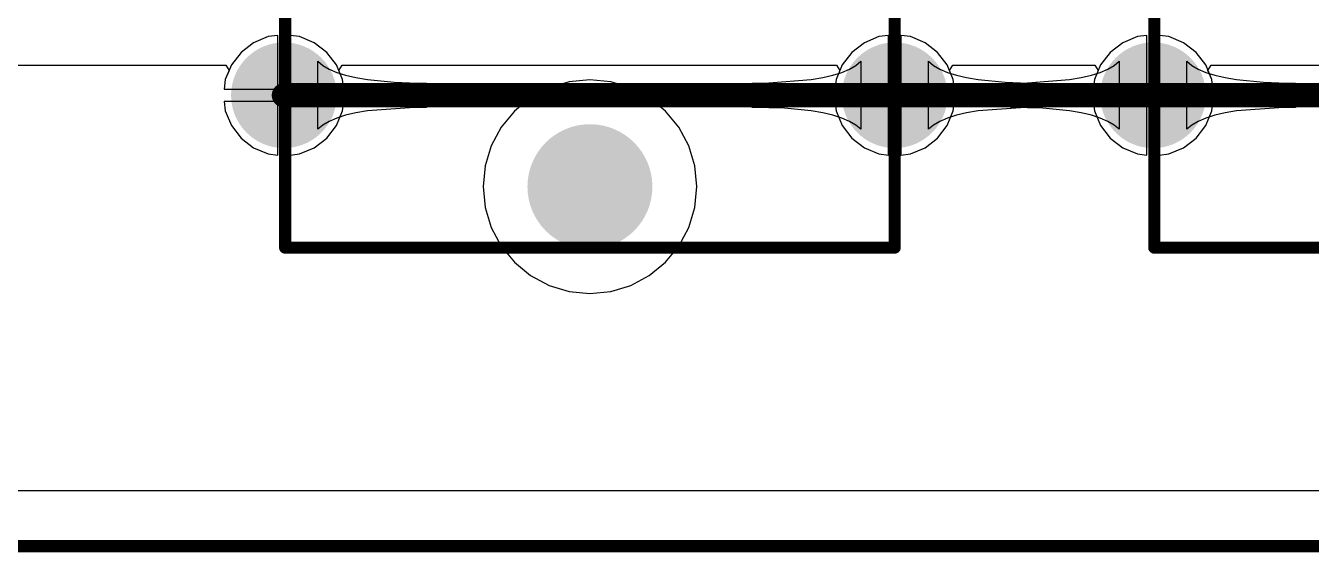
# Model space of a CAD drawing. Header units: millimetres. Extents: x 0 to 140, y 0 to 130.
# Drawn here: x 31.04 to 57.83, y -0.13 to 10.85 of the extents above; entities that cross this region are included whole.
import ezdxf

# ---------------------------------------------------------------- set-up
doc = ezdxf.new("R2010")
doc.units = ezdxf.units.MM
for name, color, linetype in [('BottomLayer', 5, 'Continuous'), ('BottomSolder', 6, 'Continuous'), ('KeepOutLayer', 6, 'Continuous'), ('MultiLayer', 9, 'Continuous'), ('PadHoleLayer', 156, 'Continuous'), ('TopLayer', 1, 'Continuous'), ('TopOverlay', 2, 'Continuous'), ('TopSolder', 216, 'Continuous')]:
    doc.layers.add(name, color=color, linetype=linetype)

# ---------------------------------------------------------------- blocks, each defined once
blk = doc.blocks.new('SW_4P_B_17')
at = {"layer": 'BottomLayer'}
h = blk.add_hatch(color=5, dxfattribs=at)
edge = h.paths.add_edge_path()
edge.add_arc((-0.0254, 4.445), 1.2, 0, 360)
h = blk.add_hatch(color=5, dxfattribs=at)
edge = h.paths.add_edge_path()
edge.add_arc((-6.3754, 2.54), 1, 0, 360)
h = blk.add_hatch(color=5, dxfattribs=at)
edge = h.paths.add_edge_path()
edge.add_arc((6.35, 2.54), 1, 0, 360)
h = blk.add_hatch(color=5, dxfattribs=at)
edge = h.paths.add_edge_path()
edge.add_arc((-6.3754, -2.54), 1, 0, 360)
h = blk.add_hatch(color=5, dxfattribs=at)
edge = h.paths.add_edge_path()
edge.add_arc((6.3246, -2.54), 1, 0, 360)
h = blk.add_hatch(color=5, dxfattribs=at)
edge = h.paths.add_edge_path()
edge.add_arc((-0.0254, -4.445), 1.2, 0, 360)
at = {"layer": 'BottomSolder'}
h = blk.add_hatch(color=6, dxfattribs=at)
edge = h.paths.add_edge_path()
edge.add_arc((-0.0254, 4.445), 1.3016, 0, 360)
h = blk.add_hatch(color=6, dxfattribs=at)
edge = h.paths.add_edge_path()
edge.add_arc((-6.3754, 2.54), 1.1016, 0, 360)
h = blk.add_hatch(color=6, dxfattribs=at)
edge = h.paths.add_edge_path()
edge.add_arc((6.35, 2.54), 1.1016, 0, 360)
h = blk.add_hatch(color=6, dxfattribs=at)
edge = h.paths.add_edge_path()
edge.add_arc((-6.3754, -2.54), 1.1016, 0, 360)
h = blk.add_hatch(color=6, dxfattribs=at)
edge = h.paths.add_edge_path()
edge.add_arc((6.3246, -2.54), 1.1016, 0, 360)
h = blk.add_hatch(color=6, dxfattribs=at)
edge = h.paths.add_edge_path()
edge.add_arc((-0.0254, -4.445), 1.3016, 0, 360)
at = {"layer": 'MultiLayer'}
h = blk.add_hatch(color=9, dxfattribs=at)
edge = h.paths.add_edge_path()
edge.add_arc((-0.0254, 4.445), 1.2, 0, 360)
h = blk.add_hatch(color=9, dxfattribs=at)
edge = h.paths.add_edge_path()
edge.add_arc((-6.3754, 2.54), 1, 0, 360)
h = blk.add_hatch(color=9, dxfattribs=at)
edge = h.paths.add_edge_path()
edge.add_arc((6.35, 2.54), 1, 0, 360)
h = blk.add_hatch(color=9, dxfattribs=at)
edge = h.paths.add_edge_path()
edge.add_arc((-6.3754, -2.54), 1, 0, 360)
h = blk.add_hatch(color=9, dxfattribs=at)
edge = h.paths.add_edge_path()
edge.add_arc((6.3246, -2.54), 1, 0, 360)
h = blk.add_hatch(color=9, dxfattribs=at)
edge = h.paths.add_edge_path()
edge.add_arc((-0.0254, -4.445), 1.2, 0, 360)
at = {"layer": 'PadHoleLayer'}
h = blk.add_hatch(color=156, dxfattribs=at)
edge = h.paths.add_edge_path()
edge.add_arc((-0.0254, 4.445), 1, 0, 360)
h = blk.add_hatch(color=156, dxfattribs=at)
edge = h.paths.add_edge_path()
edge.add_arc((-6.3754, 2.54), 0.6, 0, 360)
h = blk.add_hatch(color=156, dxfattribs=at)
edge = h.paths.add_edge_path()
edge.add_arc((6.35, 2.54), 0.6, 0, 360)
h = blk.add_hatch(color=156, dxfattribs=at)
edge = h.paths.add_edge_path()
edge.add_arc((-6.3754, -2.54), 0.6, 0, 360)
h = blk.add_hatch(color=156, dxfattribs=at)
edge = h.paths.add_edge_path()
edge.add_arc((6.3246, -2.54), 0.6, 0, 360)
h = blk.add_hatch(color=156, dxfattribs=at)
edge = h.paths.add_edge_path()
edge.add_arc((-0.0254, -4.445), 1, 0, 360)
at = {"layer": 'TopLayer'}
h = blk.add_hatch(color=1, dxfattribs=at)
edge = h.paths.add_edge_path()
edge.add_arc((-0.0254, 4.445), 1.2, 0, 360)
h = blk.add_hatch(color=1, dxfattribs=at)
edge = h.paths.add_edge_path()
edge.add_arc((-6.3754, 2.54), 1, 0, 360)
h = blk.add_hatch(color=1, dxfattribs=at)
edge = h.paths.add_edge_path()
edge.add_arc((6.35, 2.54), 1, 0, 360)
h = blk.add_hatch(color=1, dxfattribs=at)
edge = h.paths.add_edge_path()
edge.add_arc((-6.3754, -2.54), 1, 0, 360)
h = blk.add_hatch(color=1, dxfattribs=at)
edge = h.paths.add_edge_path()
edge.add_arc((6.3246, -2.54), 1, 0, 360)
h = blk.add_hatch(color=1, dxfattribs=at)
edge = h.paths.add_edge_path()
edge.add_arc((-0.0254, -4.445), 1.2, 0, 360)
at = {"layer": 'TopSolder'}
h = blk.add_hatch(color=216, dxfattribs=at)
edge = h.paths.add_edge_path()
edge.add_arc((-0.0254, 4.445), 1.3016, 0, 360)
h = blk.add_hatch(color=216, dxfattribs=at)
edge = h.paths.add_edge_path()
edge.add_arc((-6.3754, 2.54), 1.1016, 0, 360)
h = blk.add_hatch(color=216, dxfattribs=at)
edge = h.paths.add_edge_path()
edge.add_arc((6.35, 2.54), 1.1016, 0, 360)
h = blk.add_hatch(color=216, dxfattribs=at)
edge = h.paths.add_edge_path()
edge.add_arc((-6.3754, -2.54), 1.1016, 0, 360)
h = blk.add_hatch(color=216, dxfattribs=at)
edge = h.paths.add_edge_path()
edge.add_arc((6.3246, -2.54), 1.1016, 0, 360)
h = blk.add_hatch(color=216, dxfattribs=at)
edge = h.paths.add_edge_path()
edge.add_arc((-0.0254, -4.445), 1.3016, 0, 360)
at = {"layer": 'TopOverlay', "const_width": 0.254}
for points in [[(6.3246, 5.715), (-6.3754, 5.715)], [(-6.3754, 5.715), (-6.3754, -5.715)], [(6.3246, 5.715), (6.3246, -5.715)], [(6.3246, -5.715), (-6.3754, -5.715)]]:
    blk.add_lwpolyline(points, dxfattribs=at)
at = {"layer": 'TopOverlay', "const_width": 0.127}
for points in [[(-6.4389, 5.715, 1), (-6.3119, 5.715, 1)], [(-6.4389, 5.715, 1), (-6.3119, 5.715, 1)], [(6.2611, 5.715, 1), (6.3881, 5.715, 1)], [(6.2611, 5.715, 1), (6.3881, 5.715, 1)], [(-6.4389, -5.715, 1), (-6.3119, -5.715, 1)], [(-6.4389, -5.715, 1), (-6.3119, -5.715, 1)], [(6.2611, -5.715, 1), (6.3881, -5.715, 1)], [(6.2611, -5.715, 1), (6.3881, -5.715, 1)]]:
    blk.add_lwpolyline(points, format="xyb", close=True, dxfattribs=at)
blk = doc.blocks.new('SW_4P_B_20')
at = {"layer": 'BottomLayer'}
h = blk.add_hatch(color=5, dxfattribs=at)
edge = h.paths.add_edge_path()
edge.add_arc((-0.0254, 4.445), 1.2, 0, 360)
h = blk.add_hatch(color=5, dxfattribs=at)
edge = h.paths.add_edge_path()
edge.add_arc((-6.3754, 2.54), 1, 0, 360)
h = blk.add_hatch(color=5, dxfattribs=at)
edge = h.paths.add_edge_path()
edge.add_arc((6.35, 2.54), 1, 0, 360)
h = blk.add_hatch(color=5, dxfattribs=at)
edge = h.paths.add_edge_path()
edge.add_arc((-6.3754, -2.54), 1, 0, 360)
h = blk.add_hatch(color=5, dxfattribs=at)
edge = h.paths.add_edge_path()
edge.add_arc((6.3246, -2.54), 1, 0, 360)
h = blk.add_hatch(color=5, dxfattribs=at)
edge = h.paths.add_edge_path()
edge.add_arc((-0.0254, -4.445), 1.2, 0, 360)
at = {"layer": 'BottomSolder'}
h = blk.add_hatch(color=6, dxfattribs=at)
edge = h.paths.add_edge_path()
edge.add_arc((-0.0254, 4.445), 1.3016, 0, 360)
h = blk.add_hatch(color=6, dxfattribs=at)
edge = h.paths.add_edge_path()
edge.add_arc((-6.3754, 2.54), 1.1016, 0, 360)
h = blk.add_hatch(color=6, dxfattribs=at)
edge = h.paths.add_edge_path()
edge.add_arc((6.35, 2.54), 1.1016, 0, 360)
h = blk.add_hatch(color=6, dxfattribs=at)
edge = h.paths.add_edge_path()
edge.add_arc((-6.3754, -2.54), 1.1016, 0, 360)
h = blk.add_hatch(color=6, dxfattribs=at)
edge = h.paths.add_edge_path()
edge.add_arc((6.3246, -2.54), 1.1016, 0, 360)
h = blk.add_hatch(color=6, dxfattribs=at)
edge = h.paths.add_edge_path()
edge.add_arc((-0.0254, -4.445), 1.3016, 0, 360)
at = {"layer": 'MultiLayer'}
h = blk.add_hatch(color=9, dxfattribs=at)
edge = h.paths.add_edge_path()
edge.add_arc((-0.0254, 4.445), 1.2, 0, 360)
h = blk.add_hatch(color=9, dxfattribs=at)
edge = h.paths.add_edge_path()
edge.add_arc((-6.3754, 2.54), 1, 0, 360)
h = blk.add_hatch(color=9, dxfattribs=at)
edge = h.paths.add_edge_path()
edge.add_arc((6.35, 2.54), 1, 0, 360)
h = blk.add_hatch(color=9, dxfattribs=at)
edge = h.paths.add_edge_path()
edge.add_arc((-6.3754, -2.54), 1, 0, 360)
h = blk.add_hatch(color=9, dxfattribs=at)
edge = h.paths.add_edge_path()
edge.add_arc((6.3246, -2.54), 1, 0, 360)
h = blk.add_hatch(color=9, dxfattribs=at)
edge = h.paths.add_edge_path()
edge.add_arc((-0.0254, -4.445), 1.2, 0, 360)
at = {"layer": 'PadHoleLayer'}
h = blk.add_hatch(color=156, dxfattribs=at)
edge = h.paths.add_edge_path()
edge.add_arc((-0.0254, 4.445), 1, 0, 360)
h = blk.add_hatch(color=156, dxfattribs=at)
edge = h.paths.add_edge_path()
edge.add_arc((-6.3754, 2.54), 0.6, 0, 360)
h = blk.add_hatch(color=156, dxfattribs=at)
edge = h.paths.add_edge_path()
edge.add_arc((6.35, 2.54), 0.6, 0, 360)
h = blk.add_hatch(color=156, dxfattribs=at)
edge = h.paths.add_edge_path()
edge.add_arc((-6.3754, -2.54), 0.6, 0, 360)
h = blk.add_hatch(color=156, dxfattribs=at)
edge = h.paths.add_edge_path()
edge.add_arc((6.3246, -2.54), 0.6, 0, 360)
h = blk.add_hatch(color=156, dxfattribs=at)
edge = h.paths.add_edge_path()
edge.add_arc((-0.0254, -4.445), 1, 0, 360)
at = {"layer": 'TopLayer'}
h = blk.add_hatch(color=1, dxfattribs=at)
edge = h.paths.add_edge_path()
edge.add_arc((-0.0254, 4.445), 1.2, 0, 360)
h = blk.add_hatch(color=1, dxfattribs=at)
edge = h.paths.add_edge_path()
edge.add_arc((-6.3754, 2.54), 1, 0, 360)
h = blk.add_hatch(color=1, dxfattribs=at)
edge = h.paths.add_edge_path()
edge.add_arc((6.35, 2.54), 1, 0, 360)
h = blk.add_hatch(color=1, dxfattribs=at)
edge = h.paths.add_edge_path()
edge.add_arc((-6.3754, -2.54), 1, 0, 360)
h = blk.add_hatch(color=1, dxfattribs=at)
edge = h.paths.add_edge_path()
edge.add_arc((6.3246, -2.54), 1, 0, 360)
h = blk.add_hatch(color=1, dxfattribs=at)
edge = h.paths.add_edge_path()
edge.add_arc((-0.0254, -4.445), 1.2, 0, 360)
at = {"layer": 'TopSolder'}
h = blk.add_hatch(color=216, dxfattribs=at)
edge = h.paths.add_edge_path()
edge.add_arc((-0.0254, 4.445), 1.3016, 0, 360)
h = blk.add_hatch(color=216, dxfattribs=at)
edge = h.paths.add_edge_path()
edge.add_arc((-6.3754, 2.54), 1.1016, 0, 360)
h = blk.add_hatch(color=216, dxfattribs=at)
edge = h.paths.add_edge_path()
edge.add_arc((6.35, 2.54), 1.1016, 0, 360)
h = blk.add_hatch(color=216, dxfattribs=at)
edge = h.paths.add_edge_path()
edge.add_arc((-6.3754, -2.54), 1.1016, 0, 360)
h = blk.add_hatch(color=216, dxfattribs=at)
edge = h.paths.add_edge_path()
edge.add_arc((6.3246, -2.54), 1.1016, 0, 360)
h = blk.add_hatch(color=216, dxfattribs=at)
edge = h.paths.add_edge_path()
edge.add_arc((-0.0254, -4.445), 1.3016, 0, 360)
at = {"layer": 'TopOverlay', "const_width": 0.254}
for points in [[(6.3246, 5.715), (-6.3754, 5.715)], [(-6.3754, 5.715), (-6.3754, -5.715)], [(6.3246, 5.715), (6.3246, -5.715)], [(6.3246, -5.715), (-6.3754, -5.715)]]:
    blk.add_lwpolyline(points, dxfattribs=at)
at = {"layer": 'TopOverlay', "const_width": 0.127}
for points in [[(-6.4389, 5.715, 1), (-6.3119, 5.715, 1)], [(-6.4389, 5.715, 1), (-6.3119, 5.715, 1)], [(6.2611, 5.715, 1), (6.3881, 5.715, 1)], [(6.2611, 5.715, 1), (6.3881, 5.715, 1)], [(-6.4389, -5.715, 1), (-6.3119, -5.715, 1)], [(-6.4389, -5.715, 1), (-6.3119, -5.715, 1)], [(6.2611, -5.715, 1), (6.3881, -5.715, 1)], [(6.2611, -5.715, 1), (6.3881, -5.715, 1)]]:
    blk.add_lwpolyline(points, format="xyb", close=True, dxfattribs=at)

msp = doc.modelspace()

# ---------------------------------------------------------------- linework, layer by layer
at = {"layer": 'BottomLayer'}
for p, q in [((35.791, 10.493), (35.529, 10.292)), ((36.096, 10.62), (35.791, 10.493)), ((36.296, 10.646), (36.096, 10.62)), ((36.296, 9.525), (36.296, 10.646)), ((36.75, 10.62), (36.55, 10.646)), ((36.55, 10.646), (36.55, 9.525)), ((37.055, 10.493), (36.75, 10.62)), ((37.317, 10.292), (37.055, 10.493)), ((48.516, 10.493), (48.254, 10.292)), ((48.821, 10.62), (48.516, 10.493)), ((49.021, 10.646), (48.821, 10.62)), ((49.021, 9.525), (49.021, 10.646)), ((49.476, 10.62), (49.275, 10.646)), ((49.275, 10.646), (49.275, 9.525)), ((49.781, 10.493), (49.476, 10.62)), ((50.043, 10.292), (49.781, 10.493)), ((53.9, 10.493), (53.638, 10.292)), ((54.205, 10.62), (53.9, 10.493)), ((54.405, 10.646), (54.205, 10.62)), ((54.405, 9.525), (54.405, 10.646)), ((54.86, 10.62), (54.659, 10.646)), ((54.659, 10.646), (54.659, 9.525)), ((55.165, 10.493), (54.86, 10.62)), ((55.427, 10.292), (55.165, 10.493)), ((35.529, 10.292), (35.328, 10.03)), ((37.518, 10.03), (37.317, 10.292)), ((48.254, 10.292), (48.053, 10.03)), ((50.244, 10.03), (50.043, 10.292)), ((53.638, 10.292), (53.437, 10.03)), ((55.628, 10.03), (55.427, 10.292)), ((35.328, 10.03), (35.201, 9.725)), ((37.13, 8.69), (37.13, 10.106)), ((37.13, 10.106), (37.234, 10.019)), ((37.234, 10.019), (37.365, 9.942)), ((37.365, 9.942), (37.524, 9.874)), ((37.645, 9.725), (37.518, 10.03)), ((48.053, 10.03), (47.927, 9.725)), ((48.048, 9.874), (48.206, 9.942)), ((48.206, 9.942), (48.337, 10.019)), ((48.337, 10.019), (48.442, 10.106)), ((48.442, 10.106), (48.442, 8.69)), ((49.855, 8.69), (49.855, 10.106)), ((49.855, 10.106), (49.959, 10.019)), ((49.959, 10.019), (50.091, 9.942)), ((50.091, 9.942), (50.249, 9.874)), ((50.37, 9.725), (50.244, 10.03)), ((53.437, 10.03), (53.311, 9.725)), ((53.431, 9.874), (53.59, 9.942)), ((53.59, 9.942), (53.721, 10.019)), ((53.721, 10.019), (53.826, 10.106)), ((53.826, 10.106), (53.826, 8.69)), ((55.239, 8.69), (55.239, 10.106)), ((55.239, 10.106), (55.343, 10.019)), ((55.343, 10.019), (55.475, 9.942)), ((55.475, 9.942), (55.633, 9.874)), ((55.754, 9.725), (55.628, 10.03)), ((35.201, 9.725), (35.175, 9.525)), ((37.524, 9.874), (37.709, 9.815)), ((37.671, 9.525), (37.645, 9.725)), ((37.709, 9.815), (37.922, 9.765)), ((37.922, 9.765), (38.161, 9.725)), ((38.161, 9.725), (38.722, 9.67)), ((38.722, 9.67), (39.042, 9.657)), ((39.042, 9.657), (39.39, 9.652)), ((39.39, 9.652), (39.39, 9.144)), ((42.364, 9.677), (41.946, 9.55)), ((42.798, 9.72), (42.364, 9.677)), ((43.233, 9.677), (42.798, 9.72)), ((43.651, 9.55), (43.233, 9.677)), ((46.181, 9.652), (46.529, 9.657)), ((46.181, 9.144), (46.181, 9.652)), ((46.529, 9.657), (47.41, 9.725)), ((47.41, 9.725), (47.65, 9.765)), ((47.65, 9.765), (47.862, 9.815)), ((47.862, 9.815), (48.048, 9.874)), ((47.927, 9.725), (47.9, 9.525)), ((50.249, 9.874), (50.435, 9.815)), ((50.397, 9.525), (50.37, 9.725)), ((50.435, 9.815), (50.647, 9.765)), ((50.647, 9.765), (50.887, 9.725)), ((50.887, 9.725), (51.447, 9.67)), ((51.447, 9.67), (51.768, 9.657)), ((51.565, 9.652), (51.913, 9.657)), ((51.565, 9.144), (51.565, 9.652)), ((51.768, 9.657), (52.116, 9.652)), ((51.913, 9.657), (52.794, 9.725)), ((52.116, 9.652), (52.116, 9.144)), ((52.794, 9.725), (53.033, 9.765)), ((53.033, 9.765), (53.246, 9.815)), ((53.246, 9.815), (53.431, 9.874)), ((53.311, 9.725), (53.284, 9.525)), ((55.633, 9.874), (55.819, 9.815)), ((55.78, 9.525), (55.754, 9.725)), ((55.819, 9.815), (56.031, 9.765)), ((56.031, 9.765), (56.271, 9.725)), ((56.271, 9.725), (56.831, 9.67)), ((56.831, 9.67), (57.152, 9.657)), ((57.152, 9.657), (57.5, 9.652)), ((57.5, 9.652), (57.5, 9.144)), ((35.175, 9.525), (36.296, 9.525)), ((36.55, 9.525), (37.671, 9.525)), ((41.946, 9.55), (41.561, 9.344)), ((44.035, 9.344), (43.651, 9.55)), ((47.9, 9.525), (49.021, 9.525)), ((49.275, 9.525), (50.397, 9.525)), ((53.284, 9.525), (54.405, 9.525)), ((54.659, 9.525), (55.78, 9.525)), ((36.296, 9.271), (35.175, 9.271)), ((35.175, 9.271), (35.201, 9.071)), ((36.296, 8.15), (36.296, 9.271)), ((37.671, 9.271), (36.55, 9.271)), ((36.55, 9.271), (36.55, 8.15)), ((37.645, 9.071), (37.671, 9.271)), ((39.042, 9.139), (38.161, 9.071)), ((39.39, 9.144), (39.042, 9.139)), ((41.561, 9.344), (41.224, 9.068)), ((44.373, 9.068), (44.035, 9.344)), ((46.529, 9.139), (46.181, 9.144)), ((46.85, 9.126), (46.529, 9.139)), ((47.41, 9.071), (46.85, 9.126)), ((49.021, 9.271), (47.9, 9.271)), ((47.9, 9.271), (47.927, 9.071)), ((49.021, 8.15), (49.021, 9.271)), ((50.397, 9.271), (49.275, 9.271)), ((49.275, 9.271), (49.275, 8.15)), ((50.37, 9.071), (50.397, 9.271)), ((51.768, 9.139), (50.887, 9.071)), ((51.913, 9.139), (51.565, 9.144)), ((52.116, 9.144), (51.768, 9.139)), ((52.234, 9.126), (51.913, 9.139)), ((52.794, 9.071), (52.234, 9.126)), ((54.405, 9.271), (53.284, 9.271)), ((53.284, 9.271), (53.311, 9.071)), ((54.405, 8.15), (54.405, 9.271)), ((55.78, 9.271), (54.659, 9.271)), ((54.659, 9.271), (54.659, 8.15)), ((55.754, 9.071), (55.78, 9.271)), ((57.152, 9.139), (56.271, 9.071)), ((57.5, 9.144), (57.152, 9.139)), ((35.201, 9.071), (35.328, 8.766)), ((37.365, 8.854), (37.234, 8.777)), ((37.524, 8.922), (37.365, 8.854)), ((37.518, 8.766), (37.645, 9.071)), ((37.709, 8.981), (37.524, 8.922)), ((37.922, 9.031), (37.709, 8.981)), ((38.161, 9.071), (37.922, 9.031)), ((41.224, 9.068), (40.947, 8.73)), ((44.65, 8.73), (44.373, 9.068)), ((47.65, 9.031), (47.41, 9.071)), ((47.862, 8.981), (47.65, 9.031)), ((48.048, 8.922), (47.862, 8.981)), ((47.927, 9.071), (48.053, 8.766)), ((48.206, 8.854), (48.048, 8.922)), ((48.337, 8.777), (48.206, 8.854)), ((50.091, 8.854), (49.959, 8.777)), ((50.249, 8.922), (50.091, 8.854)), ((50.244, 8.766), (50.37, 9.071)), ((50.435, 8.981), (50.249, 8.922)), ((50.647, 9.031), (50.435, 8.981)), ((50.887, 9.071), (50.647, 9.031)), ((53.033, 9.031), (52.794, 9.071)), ((53.246, 8.981), (53.033, 9.031)), ((53.431, 8.922), (53.246, 8.981)), ((53.311, 9.071), (53.437, 8.766)), ((53.59, 8.854), (53.431, 8.922)), ((53.721, 8.777), (53.59, 8.854)), ((55.475, 8.854), (55.343, 8.777)), ((55.633, 8.922), (55.475, 8.854)), ((55.628, 8.766), (55.754, 9.071)), ((55.819, 8.981), (55.633, 8.922)), ((56.031, 9.031), (55.819, 8.981)), ((56.271, 9.071), (56.031, 9.031)), ((35.328, 8.766), (35.529, 8.504)), ((37.234, 8.777), (37.13, 8.69)), ((37.317, 8.504), (37.518, 8.766)), ((40.947, 8.73), (40.741, 8.345)), ((44.856, 8.345), (44.65, 8.73)), ((48.053, 8.766), (48.254, 8.504)), ((48.442, 8.69), (48.337, 8.777)), ((49.959, 8.777), (49.855, 8.69)), ((50.043, 8.504), (50.244, 8.766)), ((53.437, 8.766), (53.638, 8.504)), ((53.826, 8.69), (53.721, 8.777)), ((55.343, 8.777), (55.239, 8.69)), ((55.427, 8.504), (55.628, 8.766)), ((35.529, 8.504), (35.791, 8.303)), ((37.055, 8.303), (37.317, 8.504)), ((40.741, 8.345), (40.614, 7.927)), ((44.982, 7.927), (44.856, 8.345)), ((48.254, 8.504), (48.516, 8.303)), ((49.781, 8.303), (50.043, 8.504)), ((53.638, 8.504), (53.9, 8.303)), ((55.165, 8.303), (55.427, 8.504)), ((35.791, 8.303), (36.096, 8.176)), ((36.096, 8.176), (36.296, 8.15)), ((36.55, 8.15), (36.75, 8.176)), ((36.75, 8.176), (37.055, 8.303)), ((48.516, 8.303), (48.821, 8.176)), ((48.821, 8.176), (49.021, 8.15)), ((49.275, 8.15), (49.476, 8.176)), ((49.476, 8.176), (49.781, 8.303)), ((53.9, 8.303), (54.205, 8.176)), ((54.205, 8.176), (54.405, 8.15)), ((54.659, 8.15), (54.86, 8.176)), ((54.86, 8.176), (55.165, 8.303)), ((40.614, 7.927), (40.572, 7.493)), ((45.025, 7.493), (44.982, 7.927)), ((40.572, 7.493), (40.614, 7.059)), ((44.982, 7.059), (45.025, 7.493)), ((40.614, 7.059), (40.741, 6.641)), ((44.856, 6.641), (44.982, 7.059)), ((40.741, 6.641), (40.947, 6.256)), ((44.65, 6.256), (44.856, 6.641)), ((40.947, 6.256), (41.224, 5.918)), ((44.373, 5.918), (44.65, 6.256)), ((41.224, 5.918), (41.561, 5.642)), ((44.035, 5.642), (44.373, 5.918)), ((41.561, 5.642), (41.946, 5.436)), ((43.651, 5.436), (44.035, 5.642)), ((41.946, 5.436), (42.364, 5.309)), ((43.233, 5.309), (43.651, 5.436)), ((42.364, 5.309), (42.798, 5.266)), ((42.798, 5.266), (43.233, 5.309)), ((138.928, 1.153), (1.153, 1.153))]:
    msp.add_line(p, q, dxfattribs=at)
at = {"layer": 'BottomLayer', "const_width": 0.508}
for points in [[(36.423, 9.398), (49.148, 9.398)], [(49.148, 9.398), (54.532, 9.398)], [(54.532, 9.398), (67.258, 9.398)]]:
    msp.add_lwpolyline(points, dxfattribs=at)
at = {"layer": 'BottomLayer', "const_width": 0.254}
for points in [[(36.296, 9.398, 1), (36.55, 9.398, 1)], [(49.021, 9.398, 1), (49.275, 9.398, 1)], [(49.021, 9.398, 1), (49.275, 9.398, 1)], [(54.405, 9.398, 1), (54.659, 9.398, 1)], [(54.405, 9.398, 1), (54.659, 9.398, 1)]]:
    msp.add_lwpolyline(points, format="xyb", close=True, dxfattribs=at)
at = {"layer": 'KeepOutLayer', "const_width": 0.254}
msp.add_lwpolyline([(0, 0), (140.081, 0)], dxfattribs=at)
at = {"layer": 'TopLayer'}
for p, q in [((25.4, 10.022), (35.21, 10.022)), ((35.28, 9.916), (35.201, 9.725)), ((35.21, 10.022), (35.28, 9.916)), ((37.566, 9.916), (37.636, 10.022)), ((37.645, 9.725), (37.566, 9.916)), ((37.636, 10.022), (47.935, 10.022)), ((48.006, 9.916), (47.927, 9.725)), ((47.935, 10.022), (48.006, 9.916)), ((50.291, 9.916), (50.362, 10.022)), ((50.37, 9.725), (50.291, 9.916)), ((50.362, 10.022), (53.319, 10.022)), ((53.39, 9.916), (53.311, 9.725)), ((53.319, 10.022), (53.39, 9.916)), ((55.675, 9.916), (55.745, 10.022)), ((55.754, 9.725), (55.675, 9.916)), ((55.745, 10.022), (66.045, 10.022)), ((35.201, 9.725), (35.175, 9.525)), ((37.671, 9.525), (37.645, 9.725)), ((42.364, 9.677), (41.946, 9.55)), ((42.798, 9.72), (42.364, 9.677)), ((43.233, 9.677), (42.798, 9.72)), ((43.651, 9.55), (43.233, 9.677)), ((47.927, 9.725), (47.9, 9.525)), ((50.397, 9.525), (50.37, 9.725)), ((53.311, 9.725), (53.284, 9.525)), ((55.78, 9.525), (55.754, 9.725)), ((35.175, 9.525), (36.423, 9.525)), ((36.423, 9.525), (37.671, 9.525)), ((41.946, 9.55), (41.561, 9.344)), ((44.035, 9.344), (43.651, 9.55)), ((47.9, 9.525), (49.148, 9.525)), ((49.148, 9.525), (50.397, 9.525)), ((53.284, 9.525), (54.532, 9.525)), ((54.532, 9.525), (55.78, 9.525)), ((36.296, 9.271), (35.175, 9.271)), ((35.175, 9.271), (35.201, 9.071)), ((36.296, 8.15), (36.296, 9.271)), ((37.671, 9.271), (36.55, 9.271)), ((36.55, 9.271), (36.55, 8.15)), ((37.645, 9.071), (37.671, 9.271)), ((41.561, 9.344), (41.224, 9.068)), ((44.373, 9.068), (44.035, 9.344)), ((49.021, 9.271), (47.9, 9.271)), ((47.9, 9.271), (47.927, 9.071)), ((49.021, 8.15), (49.021, 9.271)), ((50.397, 9.271), (49.275, 9.271)), ((49.275, 9.271), (49.275, 8.15)), ((50.37, 9.071), (50.397, 9.271)), ((54.405, 9.271), (53.284, 9.271)), ((53.284, 9.271), (53.311, 9.071)), ((54.405, 8.15), (54.405, 9.271)), ((55.78, 9.271), (54.659, 9.271)), ((54.659, 9.271), (54.659, 8.15)), ((55.754, 9.071), (55.78, 9.271)), ((35.201, 9.071), (35.328, 8.766)), ((37.518, 8.766), (37.645, 9.071)), ((41.224, 9.068), (40.947, 8.73)), ((44.65, 8.73), (44.373, 9.068)), ((47.927, 9.071), (48.053, 8.766)), ((50.244, 8.766), (50.37, 9.071)), ((53.311, 9.071), (53.437, 8.766)), ((55.628, 8.766), (55.754, 9.071)), ((35.328, 8.766), (35.529, 8.504)), ((37.317, 8.504), (37.518, 8.766)), ((40.947, 8.73), (40.741, 8.345)), ((44.856, 8.345), (44.65, 8.73)), ((48.053, 8.766), (48.254, 8.504)), ((50.043, 8.504), (50.244, 8.766)), ((53.437, 8.766), (53.638, 8.504)), ((55.427, 8.504), (55.628, 8.766)), ((35.529, 8.504), (35.791, 8.303)), ((37.055, 8.303), (37.317, 8.504)), ((40.741, 8.345), (40.614, 7.927)), ((44.982, 7.927), (44.856, 8.345)), ((48.254, 8.504), (48.516, 8.303)), ((49.781, 8.303), (50.043, 8.504)), ((53.638, 8.504), (53.9, 8.303)), ((55.165, 8.303), (55.427, 8.504)), ((35.791, 8.303), (36.096, 8.176)), ((36.096, 8.176), (36.296, 8.15)), ((36.55, 8.15), (36.75, 8.176)), ((36.75, 8.176), (37.055, 8.303)), ((48.516, 8.303), (48.821, 8.176)), ((48.821, 8.176), (49.021, 8.15)), ((49.275, 8.15), (49.476, 8.176)), ((49.476, 8.176), (49.781, 8.303)), ((53.9, 8.303), (54.205, 8.176)), ((54.205, 8.176), (54.405, 8.15)), ((54.659, 8.15), (54.86, 8.176)), ((54.86, 8.176), (55.165, 8.303)), ((40.614, 7.927), (40.572, 7.493)), ((45.025, 7.493), (44.982, 7.927)), ((40.572, 7.493), (40.614, 7.059)), ((44.982, 7.059), (45.025, 7.493)), ((40.614, 7.059), (40.741, 6.641)), ((44.856, 6.641), (44.982, 7.059)), ((40.741, 6.641), (40.947, 6.256)), ((44.65, 6.256), (44.856, 6.641)), ((40.947, 6.256), (41.224, 5.918)), ((44.373, 5.918), (44.65, 6.256)), ((41.224, 5.918), (41.561, 5.642)), ((44.035, 5.642), (44.373, 5.918)), ((41.561, 5.642), (41.946, 5.436)), ((43.651, 5.436), (44.035, 5.642)), ((41.946, 5.436), (42.364, 5.309)), ((43.233, 5.309), (43.651, 5.436)), ((42.364, 5.309), (42.798, 5.266)), ((42.798, 5.266), (43.233, 5.309)), ((138.928, 1.153), (1.153, 1.153))]:
    msp.add_line(p, q, dxfattribs=at)

# ---------------------------------------------------------------- block references
at = {"rotation": 180}
for name, p in [('SW_4P_B_17', (42.773, 11.938)), ('SW_4P_B_20', (60.882, 11.938))]:
    msp.add_blockref(name, p, dxfattribs=at)

doc.saveas('drawing.dxf')
